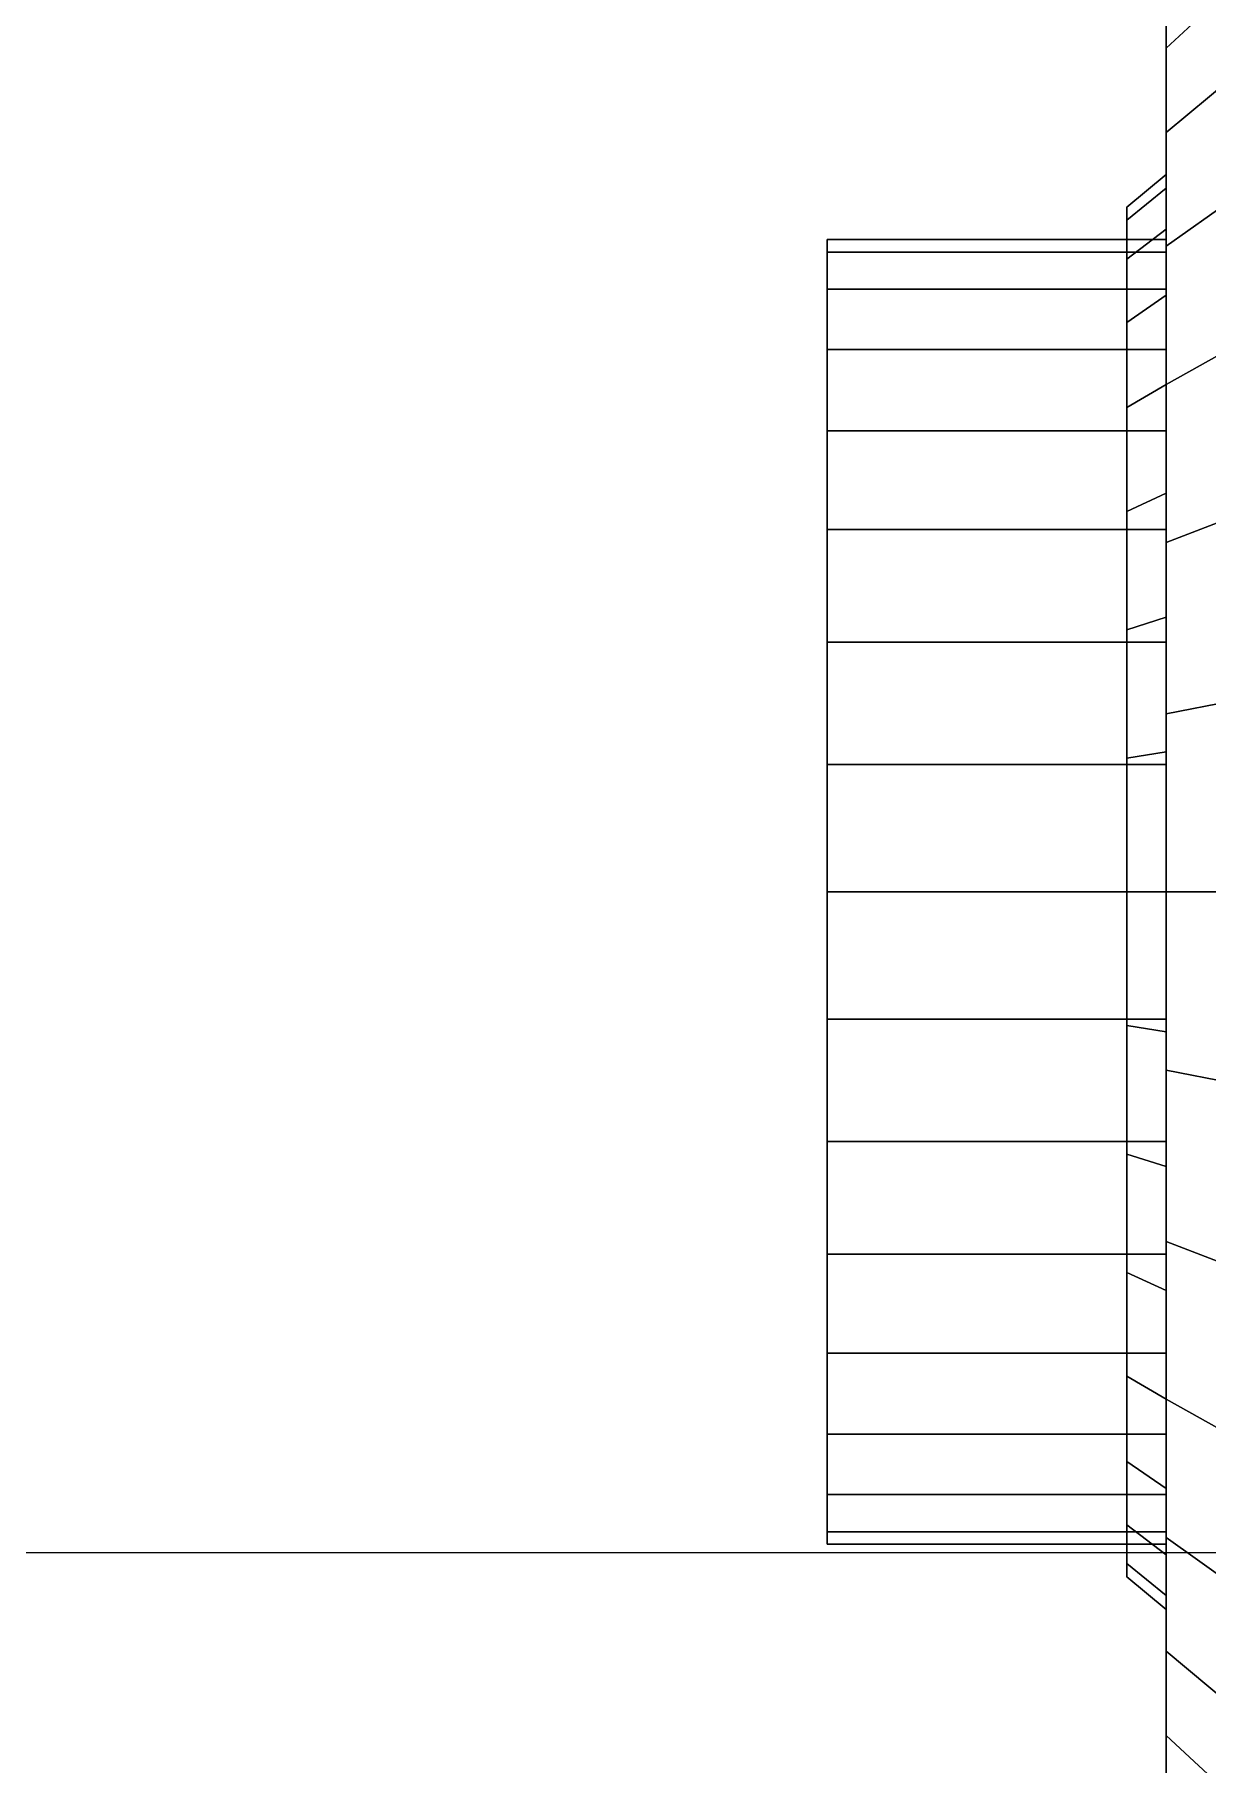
# Model space of a CAD drawing. Header units: millimetres. Extents: x -92759 to 184353, y -15225 to 86714.
# Drawn here: x 73410.2 to 73500.1, y 73534.4 to 73667 of the extents above; entities that cross this region are included whole.
import ezdxf

# ---------------------------------------------------------------- set-up
doc = ezdxf.new("R2010")
doc.units = ezdxf.units.MM
doc.layers.add('A-PATT-CONC', color=8, linetype='Continuous')
for name, color, linetype, lineweight in [('HFI 9MM FPB', 94, 'Continuous', 5), ('M-ACMV_FAF', 86, 'Continuous', 9), ('M-ACMV_FCU-1', 86, 'Continuous', 9)]:
    doc.layers.add(name, color=color, linetype=linetype, lineweight=lineweight)

# ---------------------------------------------------------------- blocks, each defined once
blk = doc.blocks.new('RCP_B8L2')
at = {"layer": 'A-PATT-CONC'}
h = blk.add_hatch(dxfattribs=at)
h.set_pattern_fill('ANSI37', color=256, scale=189, angle=45)
h.set_pattern_definition([(90, (-397818.07, -146677.3), (-600.075, 0), []), (180, (-397818.07, -146677.3), (-6e-14, -600.075), [])])
h.paths.add_polyline_path([(-379218.07, -147877.3), (-379218.07, -146077.3), (-378018.07, -146077.3), (-378018.07, -147877.3), (-369818.07, -147877.3), (-369818.07, -149677.3), (-397818.07, -149677.3), (-397818.07, -147877.3), (-397818.07, -146677.3), (-396618.07, -146677.3), (-395418.07, -146677.3), (-395418.07, -147877.3)])
at = {"layer": 'HFI 9MM FPB'}
h = blk.add_hatch(dxfattribs=at)
h.set_pattern_fill('ANSI33', color=256, scale=50)
h.set_pattern_definition([(45, (-381589.02, -647239), (-224.5064, 224.5064), []), (45, (-381364.5, -647239), (-224.5064, 224.5064), [158.75, -79.375])])
h.paths.add_polyline_path([(-397818.07, -145727.3), (-400118.07, -145727.3), (-400118.07, -175677.3), (-397818.07, -175677.3), (-397818.07, -149677.3), (-369818.07, -149677.3), (-369818.07, -175677.3), (-400118.07, -175677.3), (-400118.07, -180477.3), (-377418.07, -180477.3), (-377418.07, -194177.3), (-377868.07, -194177.3), (-377868.07, -197377.3), (-373818.07, -197377.3), (-373818.07, -196977.3), (-373218.07, -196977.3), (-373218.07, -197377.3), (-372328.07, -197377.3), (-372328.07, -187777.3), (-373518.07, -187777.3), (-373518.07, -183977.3), (-369718.07, -183977.3), (-369718.07, -184377.3), (-367302.07, -184377.3), (-367302.07, -183227.3), (-367418.07, -183227.3), (-367418.07, -174577.3), (-365018.07, -174577.3), (-365018.07, -174045.3), (-364918.07, -174045.3), (-364918.07, -173009.3), (-365018.07, -173009.3), (-365018.07, -172877.3), (-367418.07, -172877.3), (-367418.07, -161227.3), (-365818.07, -161227.3), (-365818.07, -161927.3), (-362518.07, -161927.3), (-362518.07, -160193.01), (-362518.07, -159277.3), (-362718.07, -159277.3), (-362718.07, -157677.3), (-364168.07, -157677.3), (-364168.07, -158127.3), (-364455.57, -158127.3), (-365318.07, -158127.3), (-365318.07, -158827.3), (-366818.07, -158827.3), (-366818.07, -159277.3), (-367418.07, -159277.3), (-367418.07, -145307.3), (-369018.07, -145307.3), (-369018.07, -145557.3), (-369818.07, -145557.3), (-369818.07, -147877.3), (-377418.07, -147877.3), (-377418.07, -145557.66), (-379668.07, -145557.66), (-379668.07, -147877.3), (-394868.07, -147877.3), (-394868.07, -146527.3), (-397818.07, -146527.3)])
h.paths.add_polyline_path([(-399868.07, -146002.3), (-398068.07, -146002.3), (-398068.07, -175402.3), (-399868.07, -175402.3)], flags=16)
h.paths.add_polyline_path([(-379218.07, -147877.3), (-379218.07, -146077.3), (-378018.07, -146077.3), (-378018.07, -147877.3), (-369818.07, -147877.3), (-369818.07, -149677.3), (-397818.07, -149677.3), (-397818.07, -147877.3), (-397818.07, -146677.3), (-396618.07, -146677.3), (-395418.07, -146677.3), (-395418.07, -147877.3)], flags=16)
h.paths.add_polyline_path([(-369518.07, -175677.3), (-367718.07, -175677.3), (-367718.07, -145677.3), (-369518.07, -145677.3)], flags=16)
h.paths.add_polyline_path([(-366468.07, -159177.3), (-366468.07, -160977.3), (-365268.07, -160977.3), (-365268.07, -161577.3), (-362868.07, -161577.3), (-362868.07, -159177.3)], flags=16)
h.paths.add_polyline_path([(-376718.07, -196977.3), (-373718.07, -196977.3), (-373718.07, -187977.3), (-373718.07, -187977.3), (-373718.07, -183777.3), (-367718.07, -183777.3), (-367718.07, -175977.3), (-399518.07, -175977.3), (-399518.07, -180177.3), (-376718.07, -180177.3)], flags=16)
blk = doc.blocks.new('A$C6a557381')
at = {"layer": 'M-ACMV_FAF', "linetype": 'ByBlock', "lineweight": 5, "invisible_edges": 14}
for points in [[(-49, 212.039264, 34.245484), (-49, 213, 44), (-49, 233, 44), (-49, 231.65497, 30.343677)], [(-49, 213, 44), (-49, 212.039264, 53.754516), (-49, 231.65497, 57.656323), (-49, 233, 44)], [(-49, 209.193977, 24.865828), (-49, 212.039264, 34.245484), (-49, 231.65497, 30.343677), (-49, 227.671567, 17.21216)], [(-49, 212.039264, 53.754516), (-49, 209.193977, 63.134172), (-49, 227.671567, 70.78784), (-49, 231.65497, 57.656323)], [(-49, 204.573481, 16.221488), (-49, 209.193977, 24.865828), (-49, 227.671567, 17.21216), (-49, 221.202873, 5.110084)], [(-49, 209.193977, 63.134172), (-49, 204.573481, 71.778512), (-49, 221.202873, 82.889916), (-49, 227.671567, 70.78784)], [(-49, 198.355339, 8.644661), (-49, 204.573481, 16.221488), (-49, 221.202873, 5.110084), (-49, 212.497475, -5.497475)], [(-49, 204.573481, 71.778512), (-49, 198.355339, 79.355339), (-49, 212.497475, 93.497475), (-49, 221.202873, 82.889916)], [(-52, 212.039264, 34.245484), (-52, 213, 44), (-52, 215.5, 44), (-52, 214.491227, 33.757758)], [(-52, 213, 44), (-52, 212.039264, 53.754516), (-52, 214.491227, 54.242242), (-52, 215.5, 44)], [(-52, 209.193977, 24.865828), (-52, 212.039264, 34.245484), (-52, 214.491227, 33.757758), (-52, 211.503675, 23.90912)], [(-52, 212.039264, 53.754516), (-52, 209.193977, 63.134172), (-52, 211.503675, 64.09088), (-52, 214.491227, 54.242242)], [(-75, 202.231411, 36.196387), (-75, 203, 44), (-75, 213, 44), (-75, 212.039264, 34.245484)], [(-75, 203, 44), (-75, 202.231411, 51.803613), (-75, 212.039264, 53.754516), (-75, 213, 44)], [(-49, 190.778512, 2.426519), (-49, 198.355339, 8.644661), (-49, 212.497475, -5.497475), (-49, 201.889916, -14.202873)], [(-49, 198.355339, 79.355339), (-49, 190.778512, 85.573481), (-49, 201.889916, 102.202873), (-49, 212.497475, 93.497475)], [(-75, 199.955181, 28.692663), (-75, 202.231411, 36.196387), (-75, 212.039264, 34.245484), (-75, 209.193977, 24.865828)], [(-75, 202.231411, 51.803613), (-75, 199.955181, 59.307337), (-75, 209.193977, 63.134172), (-75, 212.039264, 53.754516)], [(-52, 204.573481, 16.221488), (-52, 209.193977, 24.865828), (-52, 211.503675, 23.90912), (-52, 206.652155, 14.832563)], [(-52, 209.193977, 63.134172), (-52, 204.573481, 71.778512), (-52, 206.652155, 73.167437), (-52, 211.503675, 64.09088)], [(-75, 196.258784, 21.777191), (-75, 199.955181, 28.692663), (-75, 209.193977, 24.865828), (-75, 204.573481, 16.221488)], [(-75, 199.955181, 59.307337), (-75, 196.258784, 66.222809), (-75, 204.573481, 71.778512), (-75, 209.193977, 63.134172)], [(-52, 198.355339, 8.644661), (-52, 204.573481, 16.221488), (-52, 206.652155, 14.832563), (-52, 200.123106, 6.876894)], [(-52, 204.573481, 71.778512), (-52, 198.355339, 79.355339), (-52, 200.123106, 81.123106), (-52, 206.652155, 73.167437)], [(-75, 191.284271, 15.715729), (-75, 196.258784, 21.777191), (-75, 204.573481, 16.221488), (-75, 198.355339, 8.644661)], [(-75, 196.258784, 66.222809), (-75, 191.284271, 72.284271), (-75, 198.355339, 79.355339), (-75, 204.573481, 71.778512)], [(-49, 182.134172, -2.193977), (-49, 190.778512, 2.426519), (-49, 201.889916, -14.202873), (-49, 189.78784, -20.671567)], [(-49, 190.778512, 85.573481), (-49, 182.134172, 90.193977), (-49, 189.78784, 108.671567), (-49, 201.889916, 102.202873)], [(-52, 190.778512, 2.426519), (-52, 198.355339, 8.644661), (-52, 200.123106, 6.876894), (-52, 192.167437, 0.347845)], [(-52, 198.355339, 79.355339), (-52, 190.778512, 85.573481), (-52, 192.167437, 87.652155), (-52, 200.123106, 81.123106)], [(-75, 185.222809, 10.741216), (-75, 191.284271, 15.715729), (-75, 198.355339, 8.644661), (-75, 190.778512, 2.426519)], [(-75, 191.284271, 72.284271), (-75, 185.222809, 77.258784), (-75, 190.778512, 85.573481), (-75, 198.355339, 79.355339)], [(-52, 182.134172, -2.193977), (-52, 190.778512, 2.426519), (-52, 192.167437, 0.347845), (-52, 183.09088, -4.503675)], [(-52, 190.778512, 85.573481), (-52, 182.134172, 90.193977), (-52, 183.09088, 92.503675), (-52, 192.167437, 87.652155)], [(-75, 178.307337, 7.044819), (-75, 185.222809, 10.741216), (-75, 190.778512, 2.426519), (-75, 182.134172, -2.193977)], [(-75, 185.222809, 77.258784), (-75, 178.307337, 80.955181), (-75, 182.134172, 90.193977), (-75, 190.778512, 85.573481)], [(-49, 172.754516, -5.039264), (-49, 182.134172, -2.193977), (-49, 189.78784, -20.671567), (-49, 176.656323, -24.65497)], [(-49, 182.134172, 90.193977), (-49, 172.754516, 93.039264), (-49, 176.656323, 112.65497), (-49, 189.78784, 108.671567)], [(-52, 172.754516, -5.039264), (-52, 182.134172, -2.193977), (-52, 183.09088, -4.503675), (-52, 173.242242, -7.491227)], [(-52, 182.134172, 90.193977), (-52, 172.754516, 93.039264), (-52, 173.242242, 95.491227), (-52, 183.09088, 92.503675)], [(-75, 170.803613, 4.768589), (-75, 178.307337, 7.044819), (-75, 182.134172, -2.193977), (-75, 172.754516, -5.039264)], [(-75, 178.307337, 80.955181), (-75, 170.803613, 83.231411), (-75, 172.754516, 93.039264), (-75, 182.134172, 90.193977)], [(-49, 163, -6), (-49, 172.754516, -5.039264), (-49, 176.656323, -24.65497), (-49, 163, -26)], [(-49, 172.754516, 93.039264), (-49, 163, 94), (-49, 163, 114), (-49, 176.656323, 112.65497)], [(-75, 163, 4), (-75, 170.803613, 4.768589), (-75, 172.754516, -5.039264), (-75, 163, -6)], [(-75, 170.803613, 83.231411), (-75, 163, 84), (-75, 163, 94), (-75, 172.754516, 93.039264)], [(-52, 163, -6), (-52, 172.754516, -5.039264), (-52, 173.242242, -7.491227), (-52, 163, -8.5)], [(-52, 172.754516, 93.039264), (-52, 163, 94), (-52, 163, 96.5), (-52, 173.242242, 95.491227)], [(-75, 163, 84), (-75, 155.196387, 83.231411), (-75, 153.245484, 93.039264), (-75, 163, 94)], [(-75, 155.196387, 4.768589), (-75, 163, 4), (-75, 163, -6), (-75, 153.245484, -5.039264)], [(-52, 163, 94), (-52, 153.245484, 93.039264), (-52, 152.757758, 95.491227), (-52, 163, 96.5)], [(-52, 153.245484, -5.039264), (-52, 163, -6), (-52, 163, -8.5), (-52, 152.757758, -7.491227)], [(-49, 163, 94), (-49, 153.245484, 93.039264), (-49, 149.343677, 112.65497), (-49, 163, 114)], [(-49, 153.245484, -5.039264), (-49, 163, -6), (-49, 163, -26), (-49, 149.343677, -24.65497)], [(-75, 155.196387, 83.231411), (-75, 147.692663, 80.955181), (-75, 143.865828, 90.193977), (-75, 153.245484, 93.039264)], [(-75, 147.692663, 7.044819), (-75, 155.196387, 4.768589), (-75, 153.245484, -5.039264), (-75, 143.865828, -2.193977)], [(-52, 153.245484, 93.039264), (-52, 143.865828, 90.193977), (-52, 142.90912, 92.503675), (-52, 152.757758, 95.491227)], [(-52, 143.865828, -2.193977), (-52, 153.245484, -5.039264), (-52, 152.757758, -7.491227), (-52, 142.90912, -4.503675)], [(-49, 153.245484, 93.039264), (-49, 143.865828, 90.193977), (-49, 136.21216, 108.671567), (-49, 149.343677, 112.65497)], [(-49, 143.865828, -2.193977), (-49, 153.245484, -5.039264), (-49, 149.343677, -24.65497), (-49, 136.21216, -20.671567)], [(-75, 147.692663, 80.955181), (-75, 140.777191, 77.258784), (-75, 135.221488, 85.573481), (-75, 143.865828, 90.193977)], [(-75, 140.777191, 10.741216), (-75, 147.692663, 7.044819), (-75, 143.865828, -2.193977), (-75, 135.221488, 2.426519)], [(-52, 143.865828, 90.193977), (-52, 135.221488, 85.573481), (-52, 133.832563, 87.652155), (-52, 142.90912, 92.503675)], [(-52, 135.221488, 2.426519), (-52, 143.865828, -2.193977), (-52, 142.90912, -4.503675), (-52, 133.832563, 0.347845)], [(-49, 143.865828, 90.193977), (-49, 135.221488, 85.573481), (-49, 124.110084, 102.202873), (-49, 136.21216, 108.671567)], [(-49, 135.221488, 2.426519), (-49, 143.865828, -2.193977), (-49, 136.21216, -20.671567), (-49, 124.110084, -14.202873)], [(-75, 140.777191, 77.258784), (-75, 134.715729, 72.284271), (-75, 127.644661, 79.355339), (-75, 135.221488, 85.573481)], [(-75, 134.715729, 15.715729), (-75, 140.777191, 10.741216), (-75, 135.221488, 2.426519), (-75, 127.644661, 8.644661)], [(-75, 134.715729, 72.284271), (-75, 129.741216, 66.222809), (-75, 121.426519, 71.778512), (-75, 127.644661, 79.355339)], [(-75, 129.741216, 21.777191), (-75, 134.715729, 15.715729), (-75, 127.644661, 8.644661), (-75, 121.426519, 16.221488)], [(-52, 135.221488, 85.573481), (-52, 127.644661, 79.355339), (-52, 125.876894, 81.123106), (-52, 133.832563, 87.652155)], [(-52, 127.644661, 8.644661), (-52, 135.221488, 2.426519), (-52, 133.832563, 0.347845), (-52, 125.876894, 6.876894)], [(-49, 135.221488, 85.573481), (-49, 127.644661, 79.355339), (-49, 113.502525, 93.497475), (-49, 124.110084, 102.202873)], [(-49, 127.644661, 8.644661), (-49, 135.221488, 2.426519), (-49, 124.110084, -14.202873), (-49, 113.502525, -5.497475)], [(-75, 129.741216, 66.222809), (-75, 126.044819, 59.307337), (-75, 116.806023, 63.134172), (-75, 121.426519, 71.778512)], [(-75, 126.044819, 28.692663), (-75, 129.741216, 21.777191), (-75, 121.426519, 16.221488), (-75, 116.806023, 24.865828)], [(-52, 127.644661, 79.355339), (-52, 121.426519, 71.778512), (-52, 119.347845, 73.167437), (-52, 125.876894, 81.123106)], [(-52, 121.426519, 16.221488), (-52, 127.644661, 8.644661), (-52, 125.876894, 6.876894), (-52, 119.347845, 14.832563)], [(-49, 127.644661, 79.355339), (-49, 121.426519, 71.778512), (-49, 104.797127, 82.889916), (-49, 113.502525, 93.497475)], [(-49, 121.426519, 16.221488), (-49, 127.644661, 8.644661), (-49, 113.502525, -5.497475), (-49, 104.797127, 5.110084)], [(-75, 126.044819, 59.307337), (-75, 123.768589, 51.803613), (-75, 113.960736, 53.754516), (-75, 116.806023, 63.134172)], [(-75, 123.768589, 36.196387), (-75, 126.044819, 28.692663), (-75, 116.806023, 24.865828), (-75, 113.960736, 34.245484)], [(-75, 123.768589, 51.803613), (-75, 123, 44), (-75, 113, 44), (-75, 113.960736, 53.754516)], [(-75, 123, 44), (-75, 123.768589, 36.196387), (-75, 113.960736, 34.245484), (-75, 113, 44)], [(-52, 121.426519, 71.778512), (-52, 116.806023, 63.134172), (-52, 114.496325, 64.09088), (-52, 119.347845, 73.167437)], [(-52, 116.806023, 24.865828), (-52, 121.426519, 16.221488), (-52, 119.347845, 14.832563), (-52, 114.496325, 23.90912)], [(-49, 121.426519, 71.778512), (-49, 116.806023, 63.134172), (-49, 98.328433, 70.78784), (-49, 104.797127, 82.889916)], [(-49, 116.806023, 24.865828), (-49, 121.426519, 16.221488), (-49, 104.797127, 5.110084), (-49, 98.328433, 17.21216)], [(-52, 116.806023, 63.134172), (-52, 113.960736, 53.754516), (-52, 111.508773, 54.242242), (-52, 114.496325, 64.09088)], [(-52, 113.960736, 34.245484), (-52, 116.806023, 24.865828), (-52, 114.496325, 23.90912), (-52, 111.508773, 33.757758)], [(-49, 116.806023, 63.134172), (-49, 113.960736, 53.754516), (-49, 94.34503, 57.656323), (-49, 98.328433, 70.78784)], [(-49, 113.960736, 34.245484), (-49, 116.806023, 24.865828), (-49, 98.328433, 17.21216), (-49, 94.34503, 30.343677)], [(-52, 113.960736, 53.754516), (-52, 113, 44), (-52, 110.5, 44), (-52, 111.508773, 54.242242)], [(-52, 113, 44), (-52, 113.960736, 34.245484), (-52, 111.508773, 33.757758), (-52, 110.5, 44)], [(-49, 113.960736, 53.754516), (-49, 113, 44), (-49, 93, 44), (-49, 94.34503, 57.656323)], [(-49, 113, 44), (-49, 113.960736, 34.245484), (-49, 94.34503, 30.343677), (-49, 93, 44)]]:
    blk.add_3dface(points, dxfattribs=at)
at = {"layer": 'M-ACMV_FAF', "linetype": 'ByBlock', "lineweight": 5}
mesh = blk.add_polymesh((2, 32), dxfattribs=dict(at, n_close=True))
for k, corner in enumerate([(-49, 163, 114), (-49, 149.343677, 112.65497), (-49, 136.21216, 108.671567), (-49, 124.110084, 102.202873), (-49, 113.502525, 93.497475), (-49, 104.797127, 82.889916), (-49, 98.328433, 70.78784), (-49, 94.34503, 57.656323), (-49, 93, 44), (-49, 94.34503, 30.343677), (-49, 98.328433, 17.21216), (-49, 104.797127, 5.110084), (-49, 113.502525, -5.497475), (-49, 124.110084, -14.202873), (-49, 136.21216, -20.671567), (-49, 149.343677, -24.65497), (-49, 163, -26), (-49, 176.656323, -24.65497), (-49, 189.78784, -20.671567), (-49, 201.889916, -14.202873), (-49, 212.497475, -5.497475), (-49, 221.202873, 5.110084), (-49, 227.671567, 17.21216), (-49, 231.65497, 30.343677), (-49, 233, 44), (-49, 231.65497, 57.656323), (-49, 227.671567, 70.78784), (-49, 221.202873, 82.889916), (-49, 212.497475, 93.497475), (-49, 201.889916, 102.202873), (-49, 189.78784, 108.671567), (-49, 176.656323, 112.65497), (-44, 163, 119), (-44, 148.368226, 117.558896), (-44, 134.298743, 113.290965), (-44, 121.332233, 106.360221), (-44, 109.966991, 97.033009), (-44, 100.639779, 85.667767), (-44, 93.709035, 72.701257), (-44, 89.441104, 58.631774), (-44, 88, 44), (-44, 89.441104, 29.368226), (-44, 93.709035, 15.298743), (-44, 100.639779, 2.332233), (-44, 109.966991, -9.033009), (-44, 121.332233, -18.360221), (-44, 134.298743, -25.290965), (-44, 148.368226, -29.558896), (-44, 163, -31), (-44, 177.631774, -29.558896), (-44, 191.701257, -25.290965), (-44, 204.667767, -18.360221), (-44, 216.033009, -9.033009), (-44, 225.360221, 2.332233), (-44, 232.290965, 15.298743), (-44, 236.558896, 29.368226), (-44, 238, 44), (-44, 236.558896, 58.631774), (-44, 232.290965, 72.701257), (-44, 225.360221, 85.667767), (-44, 216.033009, 97.033009), (-44, 204.667767, 106.360221), (-44, 191.701257, 113.290965), (-44, 177.631774, 117.558896)]):
    mesh.set_mesh_vertex(divmod(k, 32), corner)
mesh = blk.add_polymesh((2, 32), dxfattribs=dict(at, n_close=True))
for k, corner in enumerate([(-52, 163, 96.5), (-52, 152.757758, 95.491227), (-52, 142.90912, 92.503675), (-52, 133.832563, 87.652155), (-52, 125.876894, 81.123106), (-52, 119.347845, 73.167437), (-52, 114.496325, 64.09088), (-52, 111.508773, 54.242242), (-52, 110.5, 44), (-52, 111.508773, 33.757758), (-52, 114.496325, 23.90912), (-52, 119.347845, 14.832563), (-52, 125.876894, 6.876894), (-52, 133.832563, 0.347845), (-52, 142.90912, -4.503675), (-52, 152.757758, -7.491227), (-52, 163, -8.5), (-52, 173.242242, -7.491227), (-52, 183.09088, -4.503675), (-52, 192.167437, 0.347845), (-52, 200.123106, 6.876894), (-52, 206.652155, 14.832563), (-52, 211.503675, 23.90912), (-52, 214.491227, 33.757758), (-52, 215.5, 44), (-52, 214.491227, 54.242242), (-52, 211.503675, 64.09088), (-52, 206.652155, 73.167437), (-52, 200.123106, 81.123106), (-52, 192.167437, 87.652155), (-52, 183.09088, 92.503675), (-52, 173.242242, 95.491227), (-49, 163, 99), (-49, 152.270032, 97.94319), (-49, 141.952411, 94.813374), (-49, 132.443637, 89.730829), (-49, 124.109127, 82.890873), (-49, 117.269171, 74.556363), (-49, 112.186626, 65.047589), (-49, 109.05681, 54.729968), (-49, 108, 44), (-49, 109.05681, 33.270032), (-49, 112.186626, 22.952411), (-49, 117.269171, 13.443637), (-49, 124.109127, 5.109127), (-49, 132.443637, -1.730829), (-49, 141.952411, -6.813374), (-49, 152.270032, -9.94319), (-49, 163, -11), (-49, 173.729968, -9.94319), (-49, 184.047589, -6.813374), (-49, 193.556363, -1.730829), (-49, 201.890873, 5.109127), (-49, 208.730829, 13.443637), (-49, 213.813374, 22.952411), (-49, 216.94319, 33.270032), (-49, 218, 44), (-49, 216.94319, 54.729968), (-49, 213.813374, 65.047589), (-49, 208.730829, 74.556363), (-49, 201.890873, 82.890873), (-49, 193.556363, 89.730829), (-49, 184.047589, 94.813374), (-49, 173.729968, 97.94319)]):
    mesh.set_mesh_vertex(divmod(k, 32), corner)
mesh = blk.add_polymesh((2, 32), dxfattribs=dict(at, n_close=True))
for k, corner in enumerate([(-75, 163, 94), (-75, 153.245484, 93.039264), (-75, 143.865828, 90.193977), (-75, 135.221488, 85.573481), (-75, 127.644661, 79.355339), (-75, 121.426519, 71.778512), (-75, 116.806023, 63.134172), (-75, 113.960736, 53.754516), (-75, 113, 44), (-75, 113.960736, 34.245484), (-75, 116.806023, 24.865828), (-75, 121.426519, 16.221488), (-75, 127.644661, 8.644661), (-75, 135.221488, 2.426519), (-75, 143.865828, -2.193977), (-75, 153.245484, -5.039264), (-75, 163, -6), (-75, 172.754516, -5.039264), (-75, 182.134172, -2.193977), (-75, 190.778512, 2.426519), (-75, 198.355339, 8.644661), (-75, 204.573481, 16.221488), (-75, 209.193977, 24.865828), (-75, 212.039264, 34.245484), (-75, 213, 44), (-75, 212.039264, 53.754516), (-75, 209.193977, 63.134172), (-75, 204.573481, 71.778512), (-75, 198.355339, 79.355339), (-75, 190.778512, 85.573481), (-75, 182.134172, 90.193977), (-75, 172.754516, 93.039264), (-49, 163, 94), (-49, 153.245484, 93.039264), (-49, 143.865828, 90.193977), (-49, 135.221488, 85.573481), (-49, 127.644661, 79.355339), (-49, 121.426519, 71.778512), (-49, 116.806023, 63.134172), (-49, 113.960736, 53.754516), (-49, 113, 44), (-49, 113.960736, 34.245484), (-49, 116.806023, 24.865828), (-49, 121.426519, 16.221488), (-49, 127.644661, 8.644661), (-49, 135.221488, 2.426519), (-49, 143.865828, -2.193977), (-49, 153.245484, -5.039264), (-49, 163, -6), (-49, 172.754516, -5.039264), (-49, 182.134172, -2.193977), (-49, 190.778512, 2.426519), (-49, 198.355339, 8.644661), (-49, 204.573481, 16.221488), (-49, 209.193977, 24.865828), (-49, 212.039264, 34.245484), (-49, 213, 44), (-49, 212.039264, 53.754516), (-49, 209.193977, 63.134172), (-49, 204.573481, 71.778512), (-49, 198.355339, 79.355339), (-49, 190.778512, 85.573481), (-49, 182.134172, 90.193977), (-49, 172.754516, 93.039264)]):
    mesh.set_mesh_vertex(divmod(k, 32), corner)
blk = doc.blocks.new('ACMV_B8_L2')
at = {"layer": 'M-ACMV_FAF'}
blk.add_blockref('A$C6a557381', (134209.52, -32277.67, -4), dxfattribs=at)

msp = doc.modelspace()

# ---------------------------------------------------------------- block references
at = {"layer": 'A-PATT-CONC'}
msp.add_blockref('RCP_B8L2', (452619.12, 220318.54), dxfattribs=at)
at = {"layer": 'M-ACMV_FCU-1'}
msp.add_blockref('ACMV_B8_L2', (-60663.56, 105715.91), dxfattribs=at)

doc.saveas('drawing.dxf')
